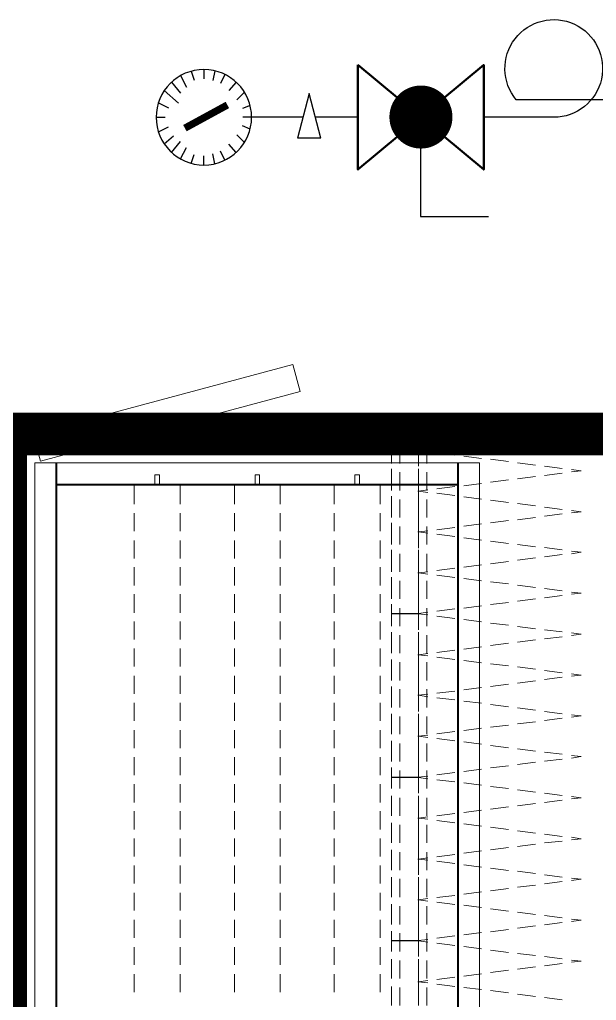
# Model space of a CAD drawing. Extents: x 1264 to 8183, y -10806 to -8316.
# Drawn here: x 1939.6 to 1999.3, y -8795.9 to -8694.4 of the extents above; entities that cross this region are included whole.
import ezdxf

# ---------------------------------------------------------------- set-up
doc = ezdxf.new("R2010")
doc.units = 0
doc.header["$LTSCALE"] = 200
doc.header["$MEASUREMENT"] = 0
doc.linetypes.add('HIDDEN', pattern=[0.375, 0.25, -0.125])
doc.layers.get('0').update_dxf_attribs({"linetype": 'CONTINUOUS'})
for name, color, linetype in [('Equipments', 1, 'CONTINUOUS'), ('SHEET', 33, 'CONTINUOUS'), ('VALVE-', 1, 'CONTINUOUS'), ('VCD', 241, 'CONTINUOUS')]:
    doc.layers.add(name, color=color, linetype=linetype)

# ---------------------------------------------------------------- blocks, each defined once
blk = doc.blocks.new('A$C8c66ea1c')
at = {"layer": 'SHEET', "color": 1, "lineweight": 50, "const_width": 3}
blk.add_lwpolyline([(0, 0.027), (0, 83.837), (-117.243, 83.837), (0, 83.837), (0, 167.647), (0, 83.837), (0, 167.647), (-117.243, 167.647), (0, 167.647), (-117.243, 167.647), (-117.243, 83.837), (-117.243, 167.647), (-117.243, 83.837), (0, 83.837), (-117.243, 83.837), (0, 83.837), (0, 0.027), (-117.243, 0.027), (0, 0.027), (-117.243, 0.027)], close=True, dxfattribs=at)
at = {"layer": 'VCD', "lineweight": 9}
for points in [[(0, 83.837), (-117.243, 83.837), (-117.243, 167.647), (0, 167.647)], [(-120.228, 146.937), (-122.138, 147.448), (-117.243, 165.711), (-115.333, 165.2)], [(-115.226, 164.043), (-2.017, 164.043), (-2.017, 165.603), (-115.226, 165.603)], [(-115.226, 164.124), (-2.017, 164.124), (-2.017, 165.603), (-115.226, 165.603)], [(-115.226, 135.882), (-113.639, 135.882), (-113.639, 164.043), (-115.226, 164.043)], [(-115.226, 135.882), (-113.719, 135.882), (-113.719, 164.043), (-115.226, 164.043)], [(-114.365, 157.158), (-114.365, 156.835), (-113.719, 156.835), (-113.719, 157.158)], [(-114.365, 150.111), (-114.365, 149.788), (-113.719, 149.788), (-113.719, 150.111)], [(-114.365, 143.091), (-114.365, 142.768), (-113.719, 142.768), (-113.719, 143.091)], [(-116.705, 139.917), (-116.705, 140.508), (-116.113, 140.508), (-116.113, 139.917)], [(-116.705, 138.034), (-116.705, 138.626), (-116.113, 138.626), (-116.113, 138.034)], [(-116.086, 138.599), (-116.086, 138.653)], [(-113.235, 138.599), (-113.235, 138.653)], [(-110.357, 138.599), (-110.357, 138.653)], [(-107.479, 138.599), (-107.479, 138.653)], [(-104.601, 138.599), (-104.601, 138.653)], [(-101.723, 138.599), (-101.723, 138.653)], [(-98.872, 138.599), (-98.872, 138.653)], [(-95.994, 138.599), (-95.994, 138.653)], [(-93.09, 138.599), (-93.09, 138.653)], [(-90.239, 138.599), (-90.239, 138.653)], [(-87.361, 138.599), (-87.361, 138.653)], [(-84.483, 138.599), (-84.483, 138.653)], [(-81.605, 138.599), (-81.605, 138.653)], [(-78.727, 138.599), (-78.727, 138.653)], [(-115.226, 134.322), (-2.017, 134.322), (-2.017, 135.882), (-115.226, 135.882)], [(-115.226, 134.322), (-2.017, 134.322), (-2.017, 135.802), (-115.226, 135.802)]]:
    blk.add_lwpolyline(points, close=True, dxfattribs=at)
for points in [[(-113.639, 158.637), (-113.639, 158.583)], [(-113.639, 157.319), (-113.639, 158.61), (-112.321, 158.61)], [(-111.675, 158.61), (-110.411, 158.61)], [(-109.766, 158.61), (-108.501, 158.61)], [(-107.883, 158.61), (-106.592, 158.61)], [(-105.973, 158.61), (-104.682, 158.61)], [(-104.063, 158.61), (-102.799, 158.61)], [(-102.154, 158.61), (-100.89, 158.61)], [(-100.244, 158.61), (-98.98, 158.61)], [(-98.334, 158.61), (-97.07, 158.61)], [(-96.425, 158.61), (-95.161, 158.61)], [(-94.515, 158.61), (-93.251, 158.61)], [(-92.632, 158.61), (-91.341, 158.61)], [(-90.723, 158.61), (-89.432, 158.61)], [(-88.813, 158.61), (-87.549, 158.61)], [(-86.903, 158.61), (-85.639, 158.61)], [(-84.994, 158.61), (-83.73, 158.61)], [(-83.084, 158.61), (-81.82, 158.61)], [(-81.174, 158.61), (-79.91, 158.61)], [(-79.265, 158.61), (-78, 158.61)], [(-112.321, 155.382), (-113.639, 155.382), (-113.639, 156.673)], [(-113.639, 155.409), (-113.639, 155.355)], [(-110.411, 155.382), (-111.675, 155.382)], [(-108.501, 155.382), (-109.766, 155.382)], [(-106.592, 155.382), (-107.883, 155.382)], [(-104.682, 155.382), (-105.973, 155.382)], [(-102.799, 155.382), (-104.063, 155.382)], [(-100.89, 155.382), (-102.154, 155.382)], [(-98.98, 155.382), (-100.244, 155.382)], [(-97.07, 155.382), (-98.334, 155.382)], [(-95.161, 155.382), (-96.425, 155.382)], [(-93.251, 155.382), (-94.515, 155.382)], [(-91.341, 155.382), (-92.632, 155.382)], [(-89.432, 155.382), (-90.723, 155.382)], [(-87.549, 155.382), (-88.813, 155.382)], [(-85.639, 155.382), (-86.903, 155.382)], [(-83.73, 155.382), (-84.994, 155.382)], [(-81.82, 155.382), (-83.084, 155.382)], [(-79.91, 155.382), (-81.174, 155.382)], [(-78, 155.382), (-79.265, 155.382)], [(-113.639, 151.59), (-113.639, 151.536)], [(-112.321, 151.563), (-113.639, 151.563), (-113.639, 150.272)], [(-110.411, 151.563), (-111.675, 151.563)], [(-108.501, 151.563), (-109.766, 151.563)], [(-106.592, 151.563), (-107.883, 151.563)], [(-104.682, 151.563), (-105.973, 151.563)], [(-102.799, 151.563), (-104.063, 151.563)], [(-100.89, 151.563), (-102.154, 151.563)], [(-98.98, 151.563), (-100.244, 151.563)], [(-97.07, 151.563), (-98.334, 151.563)], [(-95.161, 151.563), (-96.425, 151.563)], [(-93.251, 151.563), (-94.515, 151.563)], [(-91.341, 151.563), (-92.632, 151.563)], [(-89.432, 151.563), (-90.723, 151.563)], [(-87.549, 151.563), (-88.813, 151.563)], [(-85.639, 151.563), (-86.903, 151.563)], [(-83.73, 151.563), (-84.994, 151.563)], [(-81.82, 151.563), (-83.084, 151.563)], [(-79.91, 151.563), (-81.174, 151.563)], [(-78, 151.563), (-79.265, 151.563)], [(-113.639, 149.653), (-113.639, 148.335), (-112.321, 148.335)], [(-113.639, 148.362), (-113.639, 148.309)], [(-111.675, 148.335), (-110.411, 148.335)], [(-109.766, 148.335), (-108.501, 148.335)], [(-107.883, 148.335), (-106.592, 148.335)], [(-105.973, 148.335), (-104.682, 148.335)], [(-104.063, 148.335), (-102.799, 148.335)], [(-102.154, 148.335), (-100.89, 148.335)], [(-100.244, 148.335), (-98.98, 148.335)], [(-98.334, 148.335), (-97.07, 148.335)], [(-96.425, 148.335), (-95.161, 148.335)], [(-94.515, 148.335), (-93.251, 148.335)], [(-92.632, 148.335), (-91.341, 148.335)], [(-90.723, 148.335), (-89.432, 148.335)], [(-88.813, 148.335), (-87.549, 148.335)], [(-86.903, 148.335), (-85.639, 148.335)], [(-84.994, 148.335), (-83.73, 148.335)], [(-83.084, 148.335), (-81.82, 148.335)], [(-81.174, 148.335), (-79.91, 148.335)], [(-79.265, 148.335), (-78, 148.335)], [(-113.639, 144.57), (-113.639, 144.516)], [(-113.639, 143.252), (-113.639, 144.543), (-112.321, 144.543)], [(-111.675, 144.543), (-110.411, 144.543)], [(-109.766, 144.543), (-108.501, 144.543)], [(-107.883, 144.543), (-106.592, 144.543)], [(-105.973, 144.543), (-104.682, 144.543)], [(-104.063, 144.543), (-102.799, 144.543)], [(-102.154, 144.543), (-100.89, 144.543)], [(-100.244, 144.543), (-98.98, 144.543)], [(-98.334, 144.543), (-97.07, 144.543)], [(-96.425, 144.543), (-95.161, 144.543)], [(-94.515, 144.543), (-93.251, 144.543)], [(-92.632, 144.543), (-91.341, 144.543)], [(-90.723, 144.543), (-89.432, 144.543)], [(-88.813, 144.543), (-87.549, 144.543)], [(-86.903, 144.543), (-85.639, 144.543)], [(-84.994, 144.543), (-83.73, 144.543)], [(-83.084, 144.543), (-81.82, 144.543)], [(-81.174, 144.543), (-79.91, 144.543)], [(-79.265, 144.543), (-78, 144.543)], [(-112.321, 141.315), (-113.639, 141.315), (-113.639, 142.606)], [(-113.639, 141.342), (-113.639, 141.288)], [(-110.411, 141.315), (-111.675, 141.315)], [(-108.501, 141.315), (-109.766, 141.315)], [(-106.592, 141.315), (-107.883, 141.315)], [(-104.682, 141.315), (-105.973, 141.315)], [(-102.799, 141.315), (-104.063, 141.315)], [(-100.89, 141.315), (-102.154, 141.315)], [(-98.98, 141.315), (-100.244, 141.315)], [(-97.07, 141.315), (-98.334, 141.315)], [(-95.161, 141.315), (-96.425, 141.315)], [(-93.251, 141.315), (-94.515, 141.315)], [(-91.341, 141.315), (-92.632, 141.315)], [(-89.432, 141.315), (-90.723, 141.315)], [(-87.549, 141.315), (-88.813, 141.315)], [(-85.639, 141.315), (-86.903, 141.315)], [(-83.73, 141.315), (-84.994, 141.315)], [(-81.82, 141.315), (-83.084, 141.315)], [(-79.91, 141.315), (-81.174, 141.315)], [(-78, 141.315), (-79.265, 141.315)], [(-115.172, 140.508), (-116.705, 140.508), (-116.705, 139.917), (-115.172, 139.917)], [(-115.441, 140.508), (-116.086, 140.508), (-116.086, 138.626), (-115.441, 138.626)], [(-113.531, 140.508), (-114.795, 140.508)], [(-113.262, 140.508), (-114.553, 140.508)], [(-111.621, 140.508), (-112.886, 140.508)], [(-111.379, 140.508), (-112.643, 140.508)], [(-109.712, 140.508), (-111.003, 140.508)], [(-109.47, 140.508), (-110.734, 140.508)], [(-107.802, 140.508), (-109.093, 140.508)], [(-107.56, 140.508), (-108.824, 140.508)], [(-105.919, 140.508), (-107.183, 140.508)], [(-105.65, 140.508), (-106.914, 140.508)], [(-105.274, 138.626), (-104.628, 138.626), (-104.628, 140.508), (-105.274, 140.508)], [(-103.741, 140.508), (-105.005, 140.508)], [(-104.628, 140.535), (-104.628, 140.482)], [(-103.956, 140.508), (-104.601, 140.508), (-104.601, 138.626), (-103.956, 138.626)], [(-102.046, 140.508), (-103.31, 140.508)], [(-101.831, 140.508), (-103.095, 140.508)], [(-100.137, 140.508), (-101.401, 140.508)], [(-99.921, 140.508), (-101.212, 140.508)], [(-98.227, 140.508), (-99.491, 140.508)], [(-98.012, 140.508), (-99.303, 140.508)], [(-96.317, 140.508), (-97.581, 140.508)], [(-96.129, 140.508), (-97.393, 140.508)], [(-94.407, 140.508), (-95.672, 140.508)], [(-94.219, 140.508), (-95.483, 140.508)], [(-93.789, 138.626), (-93.116, 138.626), (-93.116, 140.508), (-93.789, 140.508)], [(-92.31, 140.508), (-93.574, 140.508)], [(-93.116, 140.535), (-93.116, 140.482)], [(-92.444, 140.508), (-93.09, 140.508), (-93.09, 138.626), (-92.444, 138.626)], [(-90.534, 140.508), (-91.799, 140.508)], [(-90.4, 140.508), (-91.664, 140.508)], [(-88.625, 140.508), (-89.916, 140.508)], [(-88.49, 140.508), (-89.754, 140.508)], [(-86.715, 140.508), (-88.006, 140.508)], [(-86.581, 140.508), (-87.845, 140.508)], [(-84.832, 140.508), (-86.096, 140.508)], [(-84.671, 140.508), (-85.962, 140.508)], [(-82.923, 140.508), (-84.187, 140.508)], [(-82.761, 140.508), (-84.052, 140.508)], [(-82.277, 138.626), (-81.632, 138.626), (-81.632, 140.508), (-82.277, 140.508)], [(-80.852, 140.508), (-82.143, 140.508)], [(-81.632, 140.535), (-81.632, 140.482)], [(-80.959, 140.508), (-81.605, 140.508), (-81.605, 138.626), (-80.959, 138.626)], [(-79.049, 140.508), (-80.314, 140.508)], [(-78.969, 140.508), (-80.233, 140.508)], [(-77.14, 140.508), (-78.404, 140.508)], [(-77.059, 140.508), (-78.323, 140.508)], [(-116.705, 139.944), (-116.705, 139.89)], [(-114.553, 139.917), (-113.262, 139.917)], [(-112.643, 139.917), (-111.379, 139.917)], [(-110.734, 139.917), (-109.47, 139.917)], [(-108.824, 139.917), (-107.56, 139.917)], [(-106.914, 139.917), (-105.65, 139.917)], [(-105.005, 139.917), (-103.741, 139.917)], [(-103.095, 139.917), (-101.831, 139.917)], [(-101.212, 139.917), (-99.921, 139.917)], [(-99.303, 139.917), (-98.012, 139.917)], [(-97.393, 139.917), (-96.129, 139.917)], [(-95.483, 139.917), (-94.219, 139.917)], [(-93.574, 139.917), (-92.31, 139.917)], [(-91.664, 139.917), (-90.4, 139.917)], [(-89.754, 139.917), (-88.49, 139.917)], [(-87.845, 139.917), (-86.581, 139.917)], [(-85.962, 139.917), (-84.671, 139.917)], [(-84.052, 139.917), (-82.761, 139.917)], [(-82.143, 139.917), (-80.852, 139.917)], [(-80.233, 139.917), (-78.969, 139.917)], [(-78.323, 139.917), (-77.059, 139.917)], [(-115.172, 138.626), (-116.705, 138.626), (-116.705, 138.034), (-115.172, 138.034)], [(-116.006, 137.953), (-116.086, 138.626), (-114.983, 138.626)], [(-114.795, 138.626), (-113.531, 138.626)], [(-113.262, 138.626), (-114.553, 138.626)], [(-114.338, 138.626), (-113.235, 138.626), (-113.316, 137.953)], [(-113.128, 137.953), (-113.235, 138.626), (-112.106, 138.626)], [(-112.886, 138.626), (-111.621, 138.626)], [(-111.379, 138.626), (-112.643, 138.626)], [(-111.46, 138.626), (-110.357, 138.626), (-110.438, 137.953)], [(-111.003, 138.626), (-109.712, 138.626)], [(-109.47, 138.626), (-110.734, 138.626)], [(-110.277, 137.953), (-110.357, 138.626), (-109.228, 138.626)], [(-109.093, 138.626), (-107.802, 138.626)], [(-107.56, 138.626), (-108.824, 138.626)], [(-108.609, 138.626), (-107.479, 138.626), (-107.56, 137.953)], [(-107.399, 137.953), (-107.479, 138.626), (-106.377, 138.626)], [(-107.183, 138.626), (-105.919, 138.626)], [(-105.65, 138.626), (-106.914, 138.626)], [(-105.731, 138.626), (-104.628, 138.626), (-104.709, 137.953)], [(-103.741, 138.626), (-105.005, 138.626)], [(-104.628, 138.653), (-104.628, 138.599)], [(-104.521, 137.953), (-104.601, 138.626), (-103.472, 138.626)], [(-103.31, 138.626), (-102.046, 138.626)], [(-101.831, 138.626), (-103.095, 138.626)], [(-102.853, 138.626), (-101.723, 138.626), (-101.804, 137.953)], [(-101.643, 137.953), (-101.723, 138.626), (-100.621, 138.626)], [(-101.401, 138.626), (-100.137, 138.626)], [(-99.921, 138.626), (-101.212, 138.626)], [(-99.975, 138.626), (-98.872, 138.626), (-98.953, 137.953)], [(-99.491, 138.626), (-98.227, 138.626)], [(-98.012, 138.626), (-99.303, 138.626)], [(-98.765, 137.953), (-98.872, 138.626), (-97.743, 138.626)], [(-97.581, 138.626), (-96.317, 138.626)], [(-96.129, 138.626), (-97.393, 138.626)], [(-97.097, 138.626), (-95.994, 138.626), (-96.075, 137.953)], [(-95.914, 137.953), (-95.994, 138.626), (-94.865, 138.626)], [(-95.672, 138.626), (-94.407, 138.626)], [(-94.219, 138.626), (-95.483, 138.626)], [(-94.246, 138.626), (-93.116, 138.626), (-93.197, 137.953)], [(-92.31, 138.626), (-93.574, 138.626)], [(-93.116, 138.653), (-93.116, 138.599)], [(-93.009, 137.953), (-93.09, 138.626), (-91.987, 138.626)], [(-91.799, 138.626), (-90.534, 138.626)], [(-90.4, 138.626), (-91.664, 138.626)], [(-91.341, 138.626), (-90.239, 138.626), (-90.319, 137.953)], [(-90.158, 137.953), (-90.239, 138.626), (-89.109, 138.626)], [(-89.916, 138.626), (-88.625, 138.626)], [(-87.28, 137.953), (-87.361, 138.626), (-88.49, 138.626), (-89.754, 138.626)], [(-88.006, 138.626), (-86.715, 138.626)], [(-86.581, 138.626), (-87.845, 138.626)], [(-87.441, 137.953), (-87.361, 138.626), (-86.258, 138.626)], [(-86.096, 138.626), (-84.832, 138.626)], [(-84.671, 138.626), (-85.962, 138.626)], [(-85.612, 138.626), (-84.483, 138.626), (-84.59, 137.953)], [(-84.402, 137.953), (-84.483, 138.626), (-83.38, 138.626)], [(-84.187, 138.626), (-82.923, 138.626)], [(-82.761, 138.626), (-84.052, 138.626)], [(-82.734, 138.626), (-81.632, 138.626), (-81.712, 137.953)], [(-80.852, 138.626), (-82.143, 138.626)], [(-81.632, 138.653), (-81.632, 138.599)], [(-81.524, 137.953), (-81.605, 138.626), (-80.502, 138.626)], [(-80.314, 138.626), (-79.049, 138.626)], [(-78.969, 138.626), (-80.233, 138.626)], [(-79.856, 138.626), (-78.727, 138.626), (-78.807, 137.953)], [(-78.646, 137.953), (-78.727, 138.626), (-77.624, 138.626)], [(-78.404, 138.626), (-77.14, 138.626)], [(-77.059, 138.626), (-78.323, 138.626)], [(-116.705, 138.061), (-116.705, 138.007)], [(-114.553, 138.034), (-113.262, 138.034)], [(-112.643, 138.034), (-111.379, 138.034)], [(-110.734, 138.034), (-109.47, 138.034)], [(-108.824, 138.034), (-107.56, 138.034)], [(-106.914, 138.034), (-105.65, 138.034)], [(-105.005, 138.034), (-103.741, 138.034)], [(-103.095, 138.034), (-101.831, 138.034)], [(-101.212, 138.034), (-99.921, 138.034)], [(-99.303, 138.034), (-98.012, 138.034)], [(-97.393, 138.034), (-96.129, 138.034)], [(-95.483, 138.034), (-94.219, 138.034)], [(-93.574, 138.034), (-92.31, 138.034)], [(-91.664, 138.034), (-90.4, 138.034)], [(-89.754, 138.034), (-88.49, 138.034)], [(-87.845, 138.034), (-86.581, 138.034)], [(-85.962, 138.034), (-84.671, 138.034)], [(-84.052, 138.034), (-82.761, 138.034)], [(-82.143, 138.034), (-80.852, 138.034)], [(-80.233, 138.034), (-78.969, 138.034)], [(-78.323, 138.034), (-77.059, 138.034)], [(-115.763, 136.071), (-115.925, 137.335)], [(-113.397, 137.335), (-113.558, 136.071)], [(-112.912, 136.071), (-113.074, 137.335)], [(-110.519, 137.335), (-110.68, 136.071)], [(-110.034, 136.071), (-110.196, 137.335)], [(-107.641, 137.335), (-107.802, 136.071)], [(-107.157, 136.071), (-107.318, 137.335)], [(-104.79, 137.335), (-104.951, 136.071)], [(-104.279, 136.071), (-104.44, 137.335)], [(-101.885, 137.335), (-102.046, 136.071)], [(-101.401, 136.071), (-101.562, 137.335)], [(-99.034, 137.335), (-99.168, 136.071)], [(-98.55, 136.071), (-98.684, 137.335)], [(-96.156, 137.335), (-96.317, 136.071)], [(-95.672, 136.071), (-95.833, 137.335)], [(-93.278, 137.335), (-93.439, 136.071)], [(-92.794, 136.071), (-92.928, 137.335)], [(-90.4, 137.335), (-90.561, 136.071)], [(-89.916, 136.071), (-90.077, 137.335)], [(-87.522, 137.335), (-87.683, 136.071)], [(-87.038, 136.071), (-87.199, 137.335)], [(-84.644, 137.335), (-84.805, 136.071)], [(-84.16, 136.071), (-84.321, 137.335)], [(-81.793, 137.335), (-81.954, 136.071)], [(-81.282, 136.071), (-81.443, 137.335)], [(-78.888, 137.335), (-79.049, 136.071)], [(-78.404, 136.071), (-78.565, 137.335)], [(-115.521, 134.188), (-115.683, 135.425)], [(-113.612, 135.425), (-113.773, 134.188)], [(-112.67, 134.188), (-112.832, 135.425)], [(-110.761, 135.425), (-110.922, 134.188)], [(-109.792, 134.188), (-109.954, 135.425)], [(-107.883, 135.425), (-108.044, 134.188)], [(-106.914, 134.188), (-107.076, 135.425)], [(-105.005, 135.425), (-105.166, 134.188)], [(-104.037, 134.188), (-104.198, 135.425)], [(-102.127, 135.425), (-102.288, 134.188)], [(-101.159, 134.188), (-101.32, 135.425)], [(-99.249, 135.425), (-99.41, 134.188)], [(-98.308, 134.188), (-98.469, 135.425)], [(-96.398, 135.425), (-96.559, 134.188)], [(-95.43, 134.188), (-95.591, 135.425)], [(-93.52, 135.425), (-93.681, 134.188)], [(-92.552, 134.188), (-92.713, 135.425)], [(-90.642, 135.425), (-90.803, 134.188)], [(-89.674, 134.188), (-89.835, 135.425)], [(-87.764, 135.425), (-87.925, 134.188)], [(-86.796, 134.188), (-86.957, 135.425)], [(-84.886, 135.425), (-85.047, 134.188)], [(-83.945, 134.188), (-84.106, 135.425)], [(-82.035, 135.425), (-82.196, 134.188)], [(-81.04, 134.188), (-81.201, 135.425)], [(-79.13, 135.425), (-79.292, 134.188)], [(-78.189, 134.188), (-78.323, 135.425)], [(-115.306, 132.278), (-115.468, 133.542)], [(-113.854, 133.542), (-114.015, 132.278)], [(-112.428, 132.278), (-112.59, 133.542)], [(-111.003, 133.542), (-111.164, 132.278)], [(-109.55, 132.278), (-109.712, 133.542)], [(-108.125, 133.542), (-108.286, 132.278)], [(-106.699, 132.278), (-106.861, 133.542)], [(-105.247, 133.542), (-105.408, 132.278)], [(-103.794, 132.278), (-103.956, 133.542)], [(-102.369, 133.542), (-102.53, 132.278)], [(-100.943, 132.278), (-101.078, 133.542)], [(-99.491, 133.542), (-99.652, 132.278)], [(-98.065, 132.278), (-98.227, 133.542)], [(-96.64, 133.542), (-96.774, 132.278)], [(-95.188, 132.278), (-95.349, 133.542)], [(-93.762, 133.542), (-93.923, 132.278)], [(-92.31, 132.278), (-92.471, 133.542)], [(-90.857, 133.542), (-91.019, 132.278)], [(-89.432, 132.278), (-89.593, 133.542)], [(-88.006, 133.542), (-88.167, 132.278)], [(-86.554, 132.278), (-86.715, 133.542)], [(-85.128, 133.542), (-85.29, 132.278)], [(-83.703, 132.278), (-83.864, 133.542)], [(-82.25, 133.542), (-82.412, 132.278)], [(-80.798, 132.278), (-80.959, 133.542)], [(-79.372, 133.542), (-79.534, 132.278)], [(-77.947, 132.278), (-78.108, 133.542)], [(-115.064, 130.395), (-115.226, 131.659)], [(-114.096, 131.659), (-114.257, 130.395)], [(-112.186, 130.395), (-112.348, 131.659)], [(-111.218, 131.659), (-111.379, 130.395)], [(-109.308, 130.395), (-109.47, 131.659)], [(-108.367, 131.659), (-108.528, 130.395)], [(-106.457, 130.395), (-106.619, 131.659)], [(-105.489, 131.659), (-105.65, 130.395)], [(-103.552, 130.395), (-103.714, 131.659)], [(-102.611, 131.659), (-102.772, 130.395)], [(-100.701, 130.395), (-100.863, 131.659)], [(-99.733, 131.659), (-99.894, 130.395)], [(-97.823, 130.395), (-97.985, 131.659)], [(-96.855, 131.659), (-97.016, 130.395)], [(-94.945, 130.395), (-95.107, 131.659)], [(-94.004, 131.659), (-94.165, 130.395)], [(-92.067, 130.395), (-92.229, 131.659)], [(-91.099, 131.659), (-91.261, 130.395)], [(-89.19, 130.395), (-89.351, 131.659)], [(-88.248, 131.659), (-88.41, 130.395)], [(-86.338, 130.395), (-86.5, 131.659)], [(-85.37, 131.659), (-85.532, 130.395)], [(-83.461, 130.395), (-83.622, 131.659)], [(-82.492, 131.659), (-82.654, 130.395)], [(-80.583, 130.395), (-80.717, 131.659)], [(-79.614, 131.659), (-79.776, 130.395)], [(-77.705, 130.395), (-77.866, 131.659)], [(-114.822, 128.513), (-114.983, 129.75)], [(-114.338, 129.75), (-114.499, 128.513)], [(-111.944, 128.513), (-112.106, 129.75)], [(-111.46, 129.75), (-111.621, 128.513)], [(-109.093, 128.513), (-109.254, 129.75)], [(-108.609, 129.75), (-108.77, 128.513)], [(-106.215, 128.513), (-106.377, 129.75)], [(-105.731, 129.75), (-105.892, 128.513)], [(-103.337, 128.513), (-103.472, 129.75)], [(-102.853, 129.75), (-102.988, 128.513)], [(-100.459, 128.513), (-100.621, 129.75)], [(-99.975, 129.75), (-100.137, 128.513)], [(-97.581, 128.513), (-97.743, 129.75)], [(-97.097, 129.75), (-97.259, 128.513)], [(-94.73, 128.513), (-94.865, 129.75)], [(-94.246, 129.75), (-94.381, 128.513)], [(-91.825, 128.513), (-91.987, 129.75)], [(-91.341, 129.75), (-91.503, 128.513)], [(-88.947, 128.513), (-89.109, 129.75)], [(-88.49, 129.75), (-88.625, 128.513)], [(-86.096, 128.513), (-86.258, 129.75)], [(-85.612, 129.75), (-85.774, 128.513)], [(-83.218, 128.513), (-83.38, 129.75)], [(-82.734, 129.75), (-82.896, 128.513)], [(-80.341, 128.513), (-80.502, 129.75)], [(-79.856, 129.75), (-80.018, 128.513)], [(-77.463, 128.513), (-77.624, 129.75)], [(-114.58, 127.867), (-114.661, 127.195), (-114.741, 127.867)], [(-111.702, 127.867), (-111.783, 127.195), (-111.863, 127.867)], [(-108.824, 127.867), (-108.932, 127.195), (-109.012, 127.867)], [(-105.973, 127.867), (-106.054, 127.195), (-106.134, 127.867)], [(-103.068, 127.867), (-103.176, 127.195), (-103.257, 127.867)], [(-100.217, 127.867), (-100.298, 127.195), (-100.379, 127.867)], [(-97.339, 127.867), (-97.42, 127.195), (-97.501, 127.867)], [(-94.461, 127.867), (-94.569, 127.195), (-94.65, 127.867)], [(-91.583, 127.867), (-91.664, 127.195), (-91.745, 127.867)], [(-88.705, 127.867), (-88.786, 127.195), (-88.894, 127.867)], [(-85.854, 127.867), (-85.935, 127.195), (-86.016, 127.867)], [(-82.976, 127.867), (-83.057, 127.195), (-83.138, 127.867)], [(-80.098, 127.867), (-80.179, 127.195), (-80.26, 127.867)], [(-114.661, 127.222), (-114.661, 127.168)], [(-111.783, 127.222), (-111.783, 127.168)], [(-108.932, 127.222), (-108.932, 127.168)], [(-106.054, 127.222), (-106.054, 127.168)], [(-103.176, 127.222), (-103.176, 127.168)], [(-100.298, 127.222), (-100.298, 127.168)], [(-97.42, 127.222), (-97.42, 127.168)], [(-94.569, 127.222), (-94.569, 127.168)], [(-91.664, 127.222), (-91.664, 127.168)], [(-88.786, 127.222), (-88.786, 127.168)], [(-85.935, 127.222), (-85.935, 127.168)], [(-83.057, 127.222), (-83.057, 127.168)], [(-80.179, 127.222), (-80.179, 127.168)]]:
    blk.add_lwpolyline(points, dxfattribs=at)
blk = doc.blocks.new('IV')
at = {"lineweight": 50}
for points in [[(-1.231, -1.024), (0, 0), (-1.231, 1.024)], [(0, 0), (1.231, 1.024), (1.231, -1.024)]]:
    blk.add_lwpolyline(points, close=True, dxfattribs=at)
blk = doc.blocks.new('A$C5ECF5758')
at = {"linetype": 'HIDDEN', "const_width": 120.8}
blk.add_lwpolyline([(59.8, 1, 1), (-61, 1, 1)], format="xyb", close=True, dxfattribs=at)
at = {"xscale": 195.7425836036719, "yscale": 195.7425836036719, "zscale": 195.7425836036719, "rotation": 180}
blk.add_blockref('IV', (0, 0), dxfattribs=at)
blk = doc.blocks.new('A$C59DE5756')
at = {"layer": 'VALVE-'}
for p, q in [((-0.308, 4.246), (-0.204, 4.032)), ((0, 4.293), (0, 4.101)), ((0, 4.293), (0, 4.101)), ((0.308, 4.246), (0.204, 4.032)), ((-0.747, 3.966), (-0.512, 3.774)), ((-0.568, 4.12), (-0.303, 3.814)), ((0.568, 4.12), (0.396, 3.921)), ((0.747, 3.966), (0.512, 3.774)), ((-0.886, 3.775), (-0.641, 3.645)), ((0.886, 3.775), (0.641, 3.645)), ((-0.98, 3.545), (-0.79, 3.487)), ((0.98, 3.545), (0.79, 3.487)), ((-1.016, 3.277), (-0.82, 3.277)), ((1.016, 3.277), (0.82, 3.277)), ((-0.989, 3.043), (-0.78, 3.09)), ((0.989, 3.043), (0.78, 3.09)), ((-0.913, 2.831), (-0.721, 2.921)), ((-0.751, 2.593), (-0.572, 2.743)), ((0.751, 2.593), (0.572, 2.743)), ((0.913, 2.831), (0.721, 2.921)), ((-0.535, 2.413), (-0.373, 2.574)), ((0.535, 2.413), (0.373, 2.574)), ((-0.252, 2.293), (-0.184, 2.455)), ((0, 2.261), (0, 2.445)), ((0, 2.261), (0, 2.445)), ((0.252, 2.293), (0.184, 2.455)), ((0, 1.176), (0, 2.261)), ((-0.504, 1.036), (0.442, 1.282)), ((0.442, 0.791), (0.442, 1.282)), ((0.442, 0.791), (-0.504, 1.036)), ((0, 0), (0, 0.897))]:
    blk.add_line(p, q, dxfattribs=at)
at = {"layer": 'VALVE-', "const_width": 0.154}
blk.add_lwpolyline([(0.231, 3.681), (-0.262, 2.777)], dxfattribs=at)
at = {"layer": 'VALVE-'}
blk.add_circle((0, 3.277), 1.016, dxfattribs=at)

msp = doc.modelspace()

# ---------------------------------------------------------------- linework, layer by layer
at = {"layer": 'Equipments', "color": 1, "lineweight": -3, "ltscale": 20}
msp.add_lwpolyline([(2007.65, -8702.73), (1991.01, -8702.73, -4.500426), (1994.89, -8704.54), (1987.62, -8704.54)], format="xyb", dxfattribs=at)
msp.add_lwpolyline([(1981.1, -8704.52), (1981.1, -8714.82), (1988.14, -8714.82)], dxfattribs=at)

# ---------------------------------------------------------------- block references
at = {"linetype": 'ByBlock', "lineweight": -3, "xscale": -1.471954248373487, "yscale": 1.471954248373487, "zscale": 1.471954248373487, "rotation": 90}
msp.add_blockref('A$C8c66ea1c', (2184.92, -8909.9), dxfattribs=at)
at = {"layer": 'Equipments', "color": 1, "lineweight": -3, "ltscale": 20, "xscale": -0.02701894970487829, "yscale": 0.02701894970487829, "zscale": 0.02701894970487829}
msp.add_blockref('A$C5ECF5758', (1981.12, -8704.54), dxfattribs=at)
at = {"layer": 'Equipments', "color": 1, "lineweight": -3, "ltscale": 20, "xscale": -4.863410946878092, "yscale": 4.863410946878092, "zscale": 4.863410946878092, "rotation": 90}
msp.add_blockref('A$C59DE5756', (1974.61, -8704.54), dxfattribs=at)

doc.saveas('drawing.dxf')
